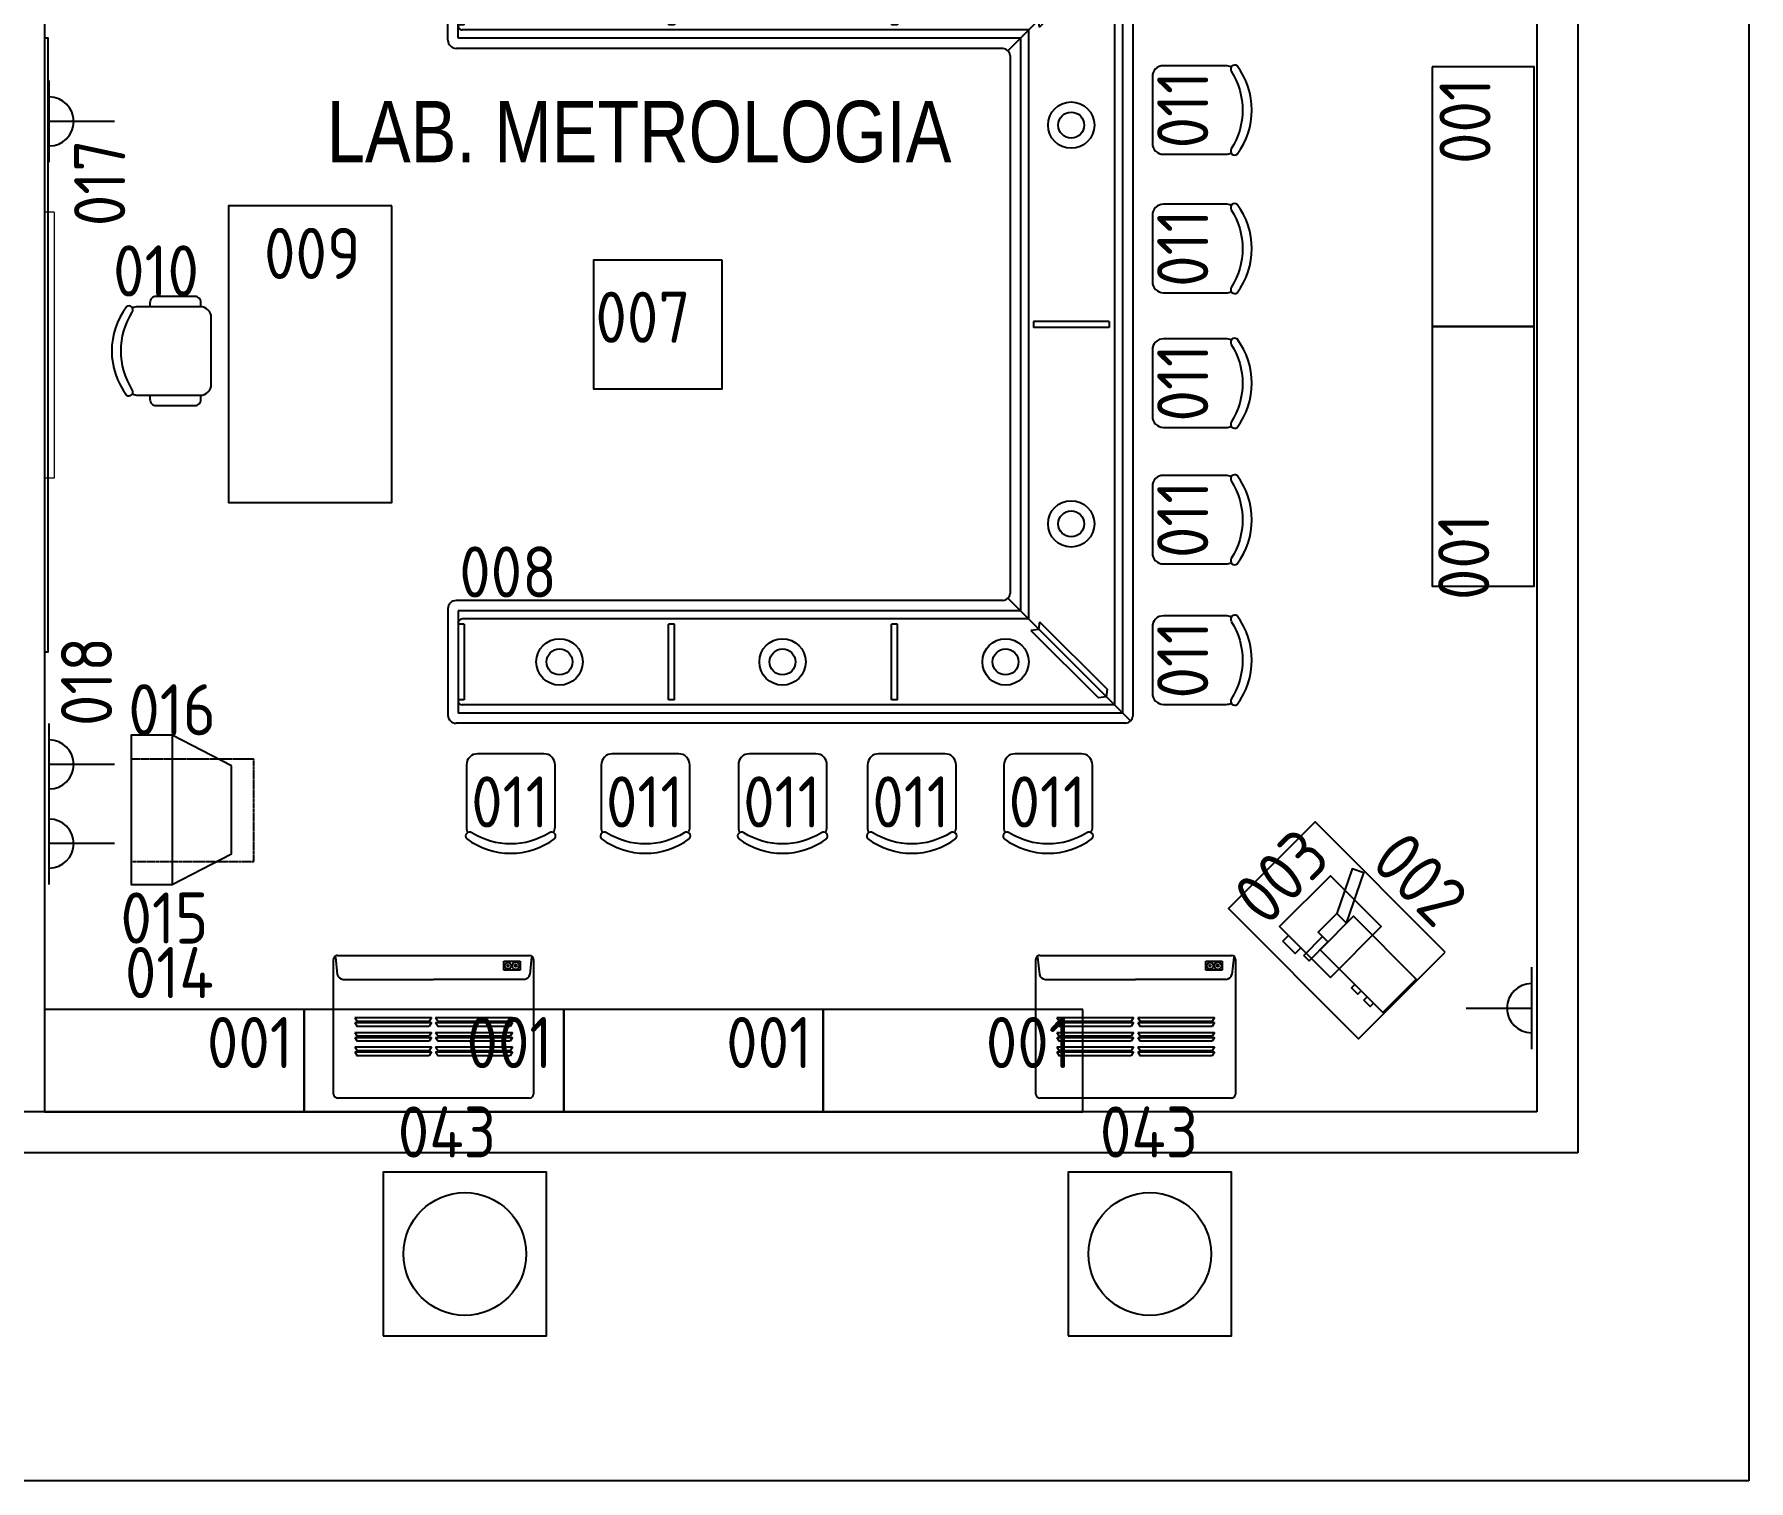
# Model space of a CAD drawing. Header units: millimetres. Extents: x 18768 to 1484868, y -11027 to 520152.
# Drawn here: x 234654 to 243040, y 397570 to 404643 of the extents above; entities that cross this region are included whole.
import ezdxf
from ezdxf.enums import TextEntityAlignment as Align

# ---------------------------------------------------------------- set-up
doc = ezdxf.new("R2010")
doc.units = ezdxf.units.MM
for name, pattern in [('DIVIDE', [2.15, 1.5, -0.2, 0.05, -0.15, 0.05, -0.2]), ('HIDDEN', [0.375, 0.25, -0.125]), ('HIDDEN2', [4.7625, 3.175, -1.5875])]:
    doc.linetypes.add(name, pattern=pattern)
for name, color, linetype in [('025', 3, 'Continuous'), ('L025-CONTORNO', 7, 'Continuous'), ('L025-IMAGIN', 1, 'DIVIDE'), ('L025-TEXTO', 7, 'Continuous'), ('L035-ARRANJO-ADQUIRIR', 102, 'Continuous'), ('L035-ARRANJO-EXISTENTE', 180, 'Continuous'), ('L035-TEXTO', 40, 'Continuous'), ('PAREDES', 7, 'Continuous')]:
    doc.layers.add(name, color=color, linetype=linetype)
doc.layers.add('L035-DEMOLIÇÃO', color=40, linetype='Continuous', plot=False)
doc.styles.add('ISO-CP--18', font='isocp.shx', dxfattribs={"width": 0.75, "height": 180})
doc.styles.add('ISO-CP--25', font='isocp.shx', dxfattribs={"height": 250})
doc.styles.get("Standard").update_dxf_attribs({"font": 'arial.ttf'})

# ---------------------------------------------------------------- blocks, each defined once
blk = doc.blocks.new('BL_SENAI_id9320260060')
at = {"layer": '025', "color": 0}
blk.add_lwpolyline([(-1269.1, -8.2), (0.9, -8.2), (0.9, 491.8), (-1269.1, 491.8)], close=True, dxfattribs=at)
at = {"layer": 'L025-TEXTO', "style": 'ISO-CP--18'}
blk.add_attdef('rmp_mt_codmaterial', (15, 15), '', height=40, dxfattribs=at)
at = {"layer": 'L025-TEXTO', "style": 'ISO-CP--18', "flags": 1}
for tag in ['rmp_mt_nomeunid', 'rmp_mt_potencia', 'rmp_mt_cod']:
    blk.add_attdef(tag, (15, 15), '', height=40, dxfattribs=at)
blk = doc.blocks.new('BL_SENAI_id9320211370')
at = {"layer": 'L035-ARRANJO-ADQUIRIR', "color": 0}
for points in [[(-189.6, 259.7, -0.290756), (189.9, 259.7, 0.829608), (216.2, 288.3, 0.333333), (-216.2, 288.3, 0.829608), (-189.9, 259.7)], [(-210, 259.2, 0.129448), (-217, 232.6), (-217, -72.1, 0.414214), (-162.9, -126.1), (162.2, -126.1, 0.414214), (216.2, -72.1), (216.2, 234.2, 0.120944), (210.1, 259.3)]]:
    blk.add_lwpolyline(points, format="xyb", dxfattribs=at)
at = {"layer": 'L025-TEXTO', "style": 'ISO-CP--25'}
blk.add_attdef('rmp_mt_codmaterial', (15, 15), '', height=40, dxfattribs=at)
at = {"layer": 'L025-TEXTO', "style": 'ISO-CP--25', "flags": 1}
for tag in ['rmp_mt_nomeunid', 'rmp_mt_potencia', 'rmp_mt_cod']:
    blk.add_attdef(tag, (15, 15), '', height=40, dxfattribs=at)
blk = doc.blocks.new('BL_SENAI_id9320211380')
at = {"layer": 'L035-ARRANJO-ADQUIRIR', "color": 0}
for points in [[(-37.9, 198.8), (-57.9, 198.8, 0.414214), (-87.9, 168.8), (-87.9, -21.2, 0.414214), (-57.9, -51.2), (-37.9, -51.2)], [(388.2, -136.6, 0.129448), (395.3, -109.9), (395.3, 194.7, 0.414214), (341.2, 248.8), (16.1, 248.8, 0.414214), (-37.9, 194.7), (-37.9, -111.6, 0.120944), (-31.8, -136.6)], [(395.3, -51.2), (415.3, -51.2, 0.414214), (445.3, -21.2), (445.3, 168.8, 0.414214), (415.3, 198.8), (395.1, 198.8)], [(367.9, -137.1, -0.290756), (-11.6, -137.1, 0.829608), (-37.9, -165.6, 0.333333), (394.5, -165.6, 0.829608), (368.2, -137.1)]]:
    blk.add_lwpolyline(points, format="xyb", dxfattribs=at)
at = {"layer": 'L025-TEXTO', "style": 'ISO-CP--25'}
blk.add_attdef('rmp_mt_codmaterial', (15, 15), '', height=40, dxfattribs=at)
at = {"layer": 'L025-TEXTO', "style": 'ISO-CP--25', "flags": 1}
for tag in ['rmp_mt_nomeunid', 'rmp_mt_potencia', 'rmp_mt_cod']:
    blk.add_attdef(tag, (15, 15), '', height=40, dxfattribs=at)
blk = doc.blocks.new('BL_SENAI_id9320220810')
at = {"layer": 'L025-CONTORNO', "color": 0}
blk.add_lwpolyline([(-688.2, 238.2), (111.8, 238.2), (111.8, 1688.2), (-688.2, 1688.2)], close=True, dxfattribs=at)
at = {"layer": 'L025-TEXTO', "style": 'ISO-CP--25'}
blk.add_attdef('rmp_mt_codmaterial', (15, 15), '', height=40, dxfattribs=at)
at = {"layer": 'L025-TEXTO', "style": 'ISO-CP--25', "flags": 1}
for tag in ['rmp_mt_nomeunid', 'rmp_mt_potencia', 'rmp_mt_cod']:
    blk.add_attdef(tag, (15, 15), '', height=40, dxfattribs=at)
blk = doc.blocks.new('BL_SENAI_id9350590340')
at = {"layer": 'L025-CONTORNO', "color": 0}
blk.add_lwpolyline([(-798.8, 63.9), (-168.8, 63.9), (-168.8, 693.9), (-798.8, 693.9)], close=True, dxfattribs=at)
at = {"layer": 'L025-TEXTO', "style": 'ISO-CP--25'}
blk.add_attdef('rmp_mt_codmaterial', (15, 15), '', height=40, dxfattribs=at)
at = {"layer": 'L025-TEXTO', "style": 'ISO-CP--25', "flags": 1}
for tag in ['rmp_mt_nomeunid', 'rmp_mt_potencia', 'rmp_mt_cod']:
    blk.add_attdef(tag, (15, 15), '', height=40, dxfattribs=at)
blk = doc.blocks.new('BL_SENAI_id9350512310')
at = {"layer": 'L035-ARRANJO-ADQUIRIR', "color": 0, "ltscale": 0.05}
for points in [[(146.3, 495.7), (-16.6, 659.7), (-324.5, 353.9), (-161.6, 189.9)], [(-25.7, 239.7), (-273.8, 489.4), (-523.5, 241.4), (-275.5, -8.4)], [(85.6, 402.9), (69.4, 419.2), (100.5, 450.1), (116.7, 433.8)], [(25.1, 342.7), (8.8, 359.1), (39.9, 390), (56.2, 373.6)], [(-134.5, 110.1), (-225.6, 201.9), (-199.4, 227.9), (-108.3, 136.2)], [(-203.6, 7.7), (-231.3, 35.5), (-170.7, 95.7), (-143.1, 67.8)]]:
    blk.add_lwpolyline(points, close=True, dxfattribs=at)
for points in [[(-290.5, 319.7), (-537, 405.4), (-556.7, 348.7), (-337.9, 272.6)], [(-199.4, 227.9), (-247.8, 179.8), (-338.9, 271.6), (-290.5, 319.7)]]:
    blk.add_lwpolyline(points, dxfattribs=at)
at = {"layer": 'L025-TEXTO', "style": 'ISO-CP--18'}
blk.add_attdef('rmp_mt_codmaterial', (15, 15), '', height=40, dxfattribs=at)
at = {"layer": 'L025-TEXTO', "style": 'ISO-CP--18', "flags": 1}
for tag in ['rmp_mt_nomeunid', 'rmp_mt_potencia', 'rmp_mt_cod']:
    blk.add_attdef(tag, (15, 15), '', height=40, dxfattribs=at)
blk = doc.blocks.new('BL_SENAI_id9320230780')
at = {"layer": 'L025-TEXTO', "color": 0}
blk.add_lwpolyline([(-341.8, 28.4), (294.6, 664.8), (-129.6, 1089), (-766, 452.6)], close=True, dxfattribs=at)
at = {"layer": 'L025-TEXTO', "style": 'ISO-CP--18'}
blk.add_attdef('rmp_mt_codmaterial', (15, 15), '', height=40, dxfattribs=at)
at = {"layer": 'L025-TEXTO', "style": 'ISO-CP--18', "flags": 1}
for tag in ['rmp_mt_nomeunid', 'rmp_mt_potencia', 'rmp_mt_cod']:
    blk.add_attdef(tag, (15, 15), '', height=40, dxfattribs=at)
blk = doc.blocks.new('BL_SENAI_id9320130030')
at = {"layer": 'L025-IMAGIN', "color": 0}
blk.add_lwpolyline([(266.7, 734.1), (-203.6, 564.4), (0, 0), (470.3, 169.7)], close=True, dxfattribs=at)
at = {"layer": 'L025-TEXTO', "style": 'ISO-CP--25'}
blk.add_attdef('rmp_mt_codmaterial', (15, 15), '', height=40, dxfattribs=at)
at = {"layer": 'L025-TEXTO', "style": 'ISO-CP--25', "flags": 1}
for tag in ['rmp_mt_nomeunid', 'rmp_mt_potencia', 'rmp_mt_cod']:
    blk.add_attdef(tag, (15, 15), '', height=40, dxfattribs=at)
blk = doc.blocks.new('BL_SENAI_id9360620050')
at = {"layer": 'L025-IMAGIN', "color": 0}
blk.add_lwpolyline([(456.3, 170.8), (456.2, 670.8), (-143.8, 670.7), (-143.7, 170.7)], close=True, dxfattribs=at)
at = {"layer": 'L025-TEXTO', "style": 'ISO-CP--18'}
blk.add_attdef('rmp_mt_codmaterial', (15, 15), '', height=40, dxfattribs=at)
at = {"layer": 'L025-TEXTO', "style": 'ISO-CP--18', "flags": 1}
for tag in ['rmp_mt_nomeunid', 'rmp_mt_potencia', 'rmp_mt_cod']:
    blk.add_attdef(tag, (15, 15), '', height=40, dxfattribs=at)
blk = doc.blocks.new('BL_SENAI_id9360630070')
at = {"layer": 'L035-ARRANJO-ADQUIRIR', "color": 0}
blk.add_lwpolyline([(214.6, 993.8), (14.6, 993.8), (14.6, 263.8), (214.6, 263.8)], dxfattribs=at)
blk.add_lwpolyline([(504.6, 843.8), (214.6, 993.8), (214.6, 263.8), (504.6, 413.8)], close=True, dxfattribs=at)
at = {"layer": 'L025-TEXTO', "style": 'ISO-CP--25'}
blk.add_attdef('rmp_mt_codmaterial', (15, 15), '', height=40, dxfattribs=at)
at = {"layer": 'L025-TEXTO', "style": 'ISO-CP--25', "flags": 1}
for tag in ['rmp_mt_nomeunid', 'rmp_mt_potencia', 'rmp_mt_cod']:
    blk.add_attdef(tag, (15, 15), '', height=40, dxfattribs=at)
blk = doc.blocks.new('BL_SENAI_id9300159197')
at = {"layer": 'L025-CONTORNO', "color": 0, "linetype": 'HIDDEN', "lineweight": 9}
blk.add_lwpolyline([(-650, -50), (650, -50), (650, 0), (-650, 0)], close=True, dxfattribs=at)
at = {"layer": 'L025-TEXTO', "lineweight": 9, "style": 'ISO-CP--25'}
blk.add_attdef('rmp_mt_codmaterial', (15, 15), '', height=40, dxfattribs=at)
at = {"layer": 'L025-TEXTO', "lineweight": 9, "style": 'ISO-CP--25', "flags": 1}
for tag in ['rmp_mt_nomeunid', 'rmp_mt_potencia', 'rmp_mt_cod']:
    blk.add_attdef(tag, (15, 15), '', height=40, dxfattribs=at)
blk = doc.blocks.new('BL_SENAI_id9320290690')
at = {"layer": 'L025-CONTORNO', "color": 0}
blk.add_lwpolyline([(-3130.9, 134.4), (-130.9, 134.4), (-130.9, 152.4), (-3130.9, 152.4)], close=True, dxfattribs=at)
at = {"layer": 'L025-TEXTO', "style": 'ISO-CP--25'}
blk.add_attdef('rmp_mt_codmaterial', (15, 15), '', height=40, dxfattribs=at)
at = {"layer": 'L025-TEXTO', "style": 'ISO-CP--25', "flags": 1}
for tag in ['rmp_mt_nomeunid', 'rmp_mt_potencia', 'rmp_mt_cod']:
    blk.add_attdef(tag, (15, 15), '', height=40, dxfattribs=at)
blk = doc.blocks.new('BL_SENAI_id9320222280')
at = {"layer": 'L035-ARRANJO-ADQUIRIR', "color": 0, "linetype": 'ByBlock', "lineweight": -2}
for p, q in [((3275.8, 3300), (0, 3300)), ((2698.6, 2688.6), (3298.9, 3288.3)), ((-40, 2740), (-40, 3260)), ((3310, 3265.3), (3310, -565.3)), ((2675.9, 2700), (0, 2700)), ((2710, 2665.3), (2710, 34.7)), ((2698.6, 11.4), (3298.9, -588.3)), ((-40, -40), (-40, -560)), ((2675.9, 0), (0, 0)), ((3275.8, -600), (0, -600))]:
    blk.add_line(p, q, dxfattribs=at)
at = {"layer": 'L035-ARRANJO-ADQUIRIR', "color": 0, "linetype": 'ByBlock', "lineweight": -2, "ltscale": 2}
for p, q in [((3260.6, 3250), (10, 3250)), ((10, 2750), (10, 3250)), ((3220.5, 3210), (30, 3210)), ((3220, 3209.5), (3220, -509.5)), ((3260, 3249.4), (3260, -549.4)), ((40, 3185), (10, 3185)), ((40, 2815), (40, 3185)), ((1038.2, 3185), (1038.2, 2815)), ((1068.2, 3185), (1038.2, 3185)), ((1068.2, 3185), (1068.2, 2815)), ((2129.2, 3185), (2129.2, 2815)), ((2159.2, 3185), (2129.2, 3185)), ((2159.2, 3185), (2159.2, 2815)), ((2811.3, 2846.2), (3141.6, 3175.5)), ((2853.7, 2803.7), (3184, 3133)), ((3179.1, 3170.5), (3141.6, 3175.5)), ((3184, 3133), (3179.1, 3170.5)), ((40, 2815), (10, 2815)), ((2800.1, 2790), (30, 2790)), ((1068.2, 2815), (1038.2, 2815)), ((2159.2, 2815), (2129.2, 2815)), ((2800, 2789.9), (2800, -89.9)), ((2848.8, 2841.2), (2811.3, 2846.2)), ((2853.7, 2803.7), (2848.8, 2841.2)), ((2760.1, 2750), (10, 2750)), ((2760, 2749.9), (2760, -49.9)), ((3193.5, 1365), (2823.5, 1365)), ((2823.5, 1365), (2823.5, 1335)), ((3193.5, 1365), (3193.5, 1335)), ((3193.5, 1335), (2823.5, 1335)), ((2760.1, -50), (10, -50)), ((10, -50), (10, -550)), ((40, -115), (10, -115)), ((2800.1, -90), (30, -90)), ((40, -115), (40, -485)), ((1038.2, -485), (1038.2, -115)), ((1068.2, -115), (1038.2, -115)), ((1068.2, -485), (1068.2, -115)), ((2129.2, -485), (2129.2, -115)), ((2159.2, -115), (2129.2, -115)), ((2159.2, -485), (2159.2, -115)), ((2848.8, -141.2), (2811.3, -146.2)), ((2811.3, -146.2), (3141.6, -475.5)), ((2853.7, -103.7), (2848.8, -141.2)), ((2853.7, -103.7), (3184, -433)), ((40, -485), (10, -485)), ((1068.2, -485), (1038.2, -485)), ((2159.2, -485), (2129.2, -485)), ((3179.1, -470.5), (3141.6, -475.5)), ((3184, -433), (3179.1, -470.5)), ((3260.6, -550), (10, -550)), ((3220.5, -510), (30, -510))]:
    blk.add_line(p, q, dxfattribs=at)
for centre, radius in [((505.5, 3000), 113.5), ((1596.5, 3000), 113.5), ((2687.5, 3000), 113.5), ((505.5, 3000), 63.5), ((1596.5, 3000), 63.5), ((2687.5, 3000), 63.5), ((3008.5, 2325), 113.5), ((3008.5, 2325), 63.5), ((3008.5, 375), 113.5), ((3008.5, 375), 63.5), ((505.5, -300), 113.5), ((505.5, -300), 63.5), ((1596.5, -300), 113.5), ((1596.5, -300), 63.5), ((2687.5, -300), 113.5), ((2687.5, -300), 63.5)]:
    blk.add_circle(centre, radius, dxfattribs=at)
at = {"layer": 'L035-ARRANJO-ADQUIRIR', "color": 0, "linetype": 'ByBlock', "lineweight": -2}
for centre, start, end in [((0, 3260), 90, 180), ((3270.3, 3260.4), 7, 82.05659), ((0, 2740), 180, 270), ((2670.3, 2660.4), 7, 82), ((0, -40), 90, 180), ((2670.3, 39.6), 278, 353), ((0, -560), 180, 270), ((3270.3, -560.4), 277.94341, 353)]:
    blk.add_arc(centre, 40, start, end, dxfattribs=at)
at = {"layer": 'L035-ARRANJO-ADQUIRIR', "color": 0, "linetype": 'ByBlock', "lineweight": -2, "ltscale": 2}
for centre, start, end in [((30, 3190), 90, 180), ((30, 2810), 180, 270), ((30, -110), 90, 180), ((30, -490), 180, 270)]:
    blk.add_arc(centre, 20, start, end, dxfattribs=at)
at = {"layer": 'L025-TEXTO', "linetype": 'ByBlock', "lineweight": -2, "style": 'ISO-CP--25'}
blk.add_attdef('rmp_mt_codmaterial', (15, 15), '', height=40, dxfattribs=at)
at = {"layer": 'L025-TEXTO', "linetype": 'ByBlock', "lineweight": -2, "style": 'ISO-CP--25', "flags": 1}
for tag in ['rmp_mt_nomeunid', 'rmp_mt_potencia', 'rmp_mt_cod']:
    blk.add_attdef(tag, (15, 15), '', height=40, dxfattribs=at)
blk = doc.blocks.new('BL_SENAI_id9315160120')
at = {"color": 0}
for p, q in [((93.4, 568.9), (104.8, 588.2)), ((104.8, 588.2), (457.2, 588.2)), ((468.7, 568.9), (457.2, 588.2)), ((489.3, 568.9), (500.8, 588.2)), ((500.8, 588.2), (853.2, 588.2)), ((864.6, 568.9), (853.2, 588.2)), ((468.7, 568.9), (93.4, 568.9)), ((93.4, 544.4), (104.8, 563.8)), ((468.7, 544.4), (93.4, 544.4)), ((93.4, 498.4), (104.8, 517.7)), ((104.8, 563.8), (457.2, 563.8)), ((104.8, 517.7), (457.2, 517.7)), ((468.7, 544.4), (457.2, 563.8)), ((468.7, 498.4), (457.2, 517.7)), ((864.6, 568.9), (489.3, 568.9)), ((489.3, 544.4), (500.8, 563.8)), ((864.6, 544.4), (489.3, 544.4)), ((489.3, 498.4), (500.8, 517.7)), ((500.8, 563.8), (853.2, 563.8)), ((500.8, 517.7), (853.2, 517.7)), ((864.6, 544.4), (853.2, 563.8)), ((864.6, 498.4), (853.2, 517.7)), ((468.7, 498.4), (93.4, 498.4)), ((93.4, 473.9), (104.8, 493.3)), ((468.7, 473.9), (93.4, 473.9)), ((93.4, 425.6), (104.8, 444.9)), ((468.7, 425.6), (93.4, 425.6)), ((93.4, 401.1), (104.8, 420.4)), ((104.8, 493.3), (457.2, 493.3)), ((104.8, 444.9), (457.2, 444.9)), ((104.8, 420.4), (457.2, 420.4)), ((468.7, 473.9), (457.2, 493.3)), ((468.7, 425.6), (457.2, 444.9)), ((468.7, 401.1), (457.2, 420.4)), ((864.6, 498.4), (489.3, 498.4)), ((489.3, 473.9), (500.8, 493.3)), ((864.6, 473.9), (489.3, 473.9)), ((489.3, 425.6), (500.8, 444.9)), ((864.6, 425.6), (489.3, 425.6)), ((489.3, 401.1), (500.8, 420.4)), ((500.8, 493.3), (853.2, 493.3)), ((500.8, 444.9), (853.2, 444.9)), ((500.8, 420.4), (853.2, 420.4)), ((864.6, 473.9), (853.2, 493.3)), ((864.6, 425.6), (853.2, 444.9)), ((864.6, 401.1), (853.2, 420.4)), ((468.7, 401.1), (93.4, 401.1)), ((864.6, 401.1), (489.3, 401.1)), ((-0.4, 105.6), (8, 190.4)), ((37.5, 214.7), (479, 214.7)), ((56, 125.6), (56, 170.3)), ((56, 170.3), (136, 170.3)), ((136, 170.3), (136, 125.6)), ((920.6, 214.7), (479, 214.7)), ((958.5, 105.6), (950, 190.4)), ((136, 125.6), (56, 125.6))]:
    blk.add_line(p, q, dxfattribs=at)
for centre, radius in [((77.5, 148.3), 17.7), ((77.5, 148.3), 5.72), ((114.9, 148.3), 15.8), ((114.9, 148.3), 3.81)]:
    blk.add_circle(centre, radius, dxfattribs=at)
for centre, start, end in [((37.5, 184.7), 90, 169.03231), ((920.6, 184.7), 10.96769, 90)]:
    blk.add_arc(centre, 30, start, end, dxfattribs=at)
at = {"layer": 'L025-CONTORNO', "color": 0}
for p, q in [((-10, 117.5), (-10, 775.4)), ((10, 795.4), (948, 795.4)), ((968, 775.4), (968, 117.5)), ((948, 97.5), (10, 97.5))]:
    blk.add_line(p, q, dxfattribs=at)
for centre, start, end in [((10, 775.4), 90, 180), ((948, 775.4), 0, 90), ((10, 117.5), 180, 270), ((948, 117.5), 270, 0)]:
    blk.add_arc(centre, 20, start, end, dxfattribs=at)
at = {"layer": 'L025-TEXTO', "linetype": 'HIDDEN2', "style": 'ISO-CP--25'}
blk.add_attdef('rmp_mt_codmaterial', (15, 15), '', height=40, dxfattribs=at)
at = {"layer": 'L025-TEXTO', "linetype": 'HIDDEN2', "style": 'ISO-CP--25', "flags": 1}
for tag in ['rmp_mt_nomeunid', 'rmp_mt_potencia', 'rmp_mt_cod']:
    blk.add_attdef(tag, (15, 15), '', height=40, dxfattribs=at)

msp = doc.modelspace()

# ---------------------------------------------------------------- linework, layer by layer
at = {"layer": 'L035-ARRANJO-ADQUIRIR', "color": 100}
for p, q in [((234726.557, 404016.62), (234726.557, 404416.62)), ((235046.557, 404216.62), (234726.557, 404216.62)), ((234726.557, 400872.456), (234726.557, 401272.456)), ((235046.557, 401072.456), (234726.557, 401072.456)), ((234726.557, 400485.281), (234726.557, 400885.281)), ((235046.557, 400685.281), (234726.557, 400685.281)), ((241976.915, 400080.52), (241976.915, 399680.52)), ((241656.915, 399880.52), (241976.915, 399880.52))]:
    msp.add_line(p, q, dxfattribs=at)
at = {"layer": 'L035-ARRANJO-ADQUIRIR'}
for points in [[(236359.718, 398278.735), (237159.718, 398278.735), (237159.718, 399078.735), (236359.718, 399078.735)], [(239710.073, 398278.735), (240510.073, 398278.735), (240510.073, 399078.735), (239710.073, 399078.735)]]:
    msp.add_lwpolyline(points, close=True, dxfattribs=at)
for centre in [(236759.718, 398678.735), (240110.073, 398678.735)]:
    msp.add_circle(centre, 300, dxfattribs=at)
at = {"layer": 'L035-ARRANJO-ADQUIRIR', "color": 100}
for centre, start, end in [((234726.557, 404216.62), 270, 90), ((234726.557, 401072.456), 270, 90), ((234726.557, 400685.281), 270, 90), ((241976.915, 399880.52), 90, 270)]:
    msp.add_arc(centre, 120, start, end, dxfattribs=at)
at = {"layer": 'L035-DEMOLIÇÃO', "linetype": 'ByBlock', "lineweight": -2}
msp.add_lwpolyline([(243039.686, 397570.166), (151141.405, 397570.166), (151141.405, 435098.76), (243039.686, 435098.76)], close=True, dxfattribs=at)
at = {"layer": 'PAREDES'}
for p, q in [((242003.279, 408973.687), (242003.279, 399373.687)), ((242003.279, 408973.687), (242003.279, 399373.687)), ((242003.279, 408973.687), (242003.279, 399373.687)), ((242203.279, 408973.687), (242203.279, 399173.687)), ((242203.279, 408973.687), (242203.279, 399173.687)), ((242203.279, 408973.687), (242203.279, 399173.687)), ((234703.279, 407998.685), (234703.279, 399373.687)), ((242003.279, 399373.687), (227203.279, 399373.687)), ((242003.279, 399373.687), (227203.279, 399373.687)), ((242203.279, 399173.687), (227203.279, 399173.687)), ((242203.279, 399173.687), (227203.279, 399173.687)), ((242203.279, 399173.687), (227203.279, 399173.687))]:
    msp.add_line(p, q, dxfattribs=at)

# ---------------------------------------------------------------- block references
at = {"layer": 'L035-ARRANJO-ADQUIRIR', "linetype": 'ByBlock', "lineweight": -2}
ref = msp.add_blockref('BL_SENAI_id9320222280', (236717.27, 401873.687), dxfattribs=at)
ref.add_attrib('rmp_mt_codmaterial', '008', (236732.27, 401888.687), dxfattribs={"layer": 'L025-TEXTO', "linetype": 'ByBlock', "lineweight": -2, "height": 250, "style": 'ISO-CP--25'})
at = {"layer": 'L035-ARRANJO-ADQUIRIR'}
ref = msp.add_blockref('BL_SENAI_id9320290690', (234568.89, 401492.753), dxfattribs=dict(at, rotation=270))
ref.add_attrib('rmp_mt_codmaterial', '018', dxfattribs={"layer": 'L025-TEXTO', "height": 250, "rotation": 90, "style": 'ISO-CP--25'}).set_placement((234908.992, 401477.753), align=Align.MIDDLE)
ref = msp.add_blockref('BL_SENAI_id9320211370', (240249.09, 404272.098), dxfattribs=dict(at, rotation=270))
ref.add_attrib('rmp_mt_codmaterial', '011', dxfattribs={"layer": 'L025-TEXTO', "height": 250, "rotation": 90, "style": 'ISO-CP--25'}).set_placement((240271.141, 404274.061), align=Align.MIDDLE)
ref = msp.add_blockref('BL_SENAI_id9320260060', (241498.93, 403214.568), dxfattribs=dict(at, rotation=270))
ref.add_attrib('rmp_mt_codmaterial', '001', dxfattribs={"layer": 'L025-TEXTO', "height": 250, "rotation": 90, "style": 'ISO-CP--18'}).set_placement((241651.927, 404218.535), align=Align.MIDDLE)
ref = msp.add_blockref('BL_SENAI_id9300159197', (234703.279, 403123.687), dxfattribs=dict(at, rotation=90))
ref.add_attrib('rmp_mt_codmaterial', '017', dxfattribs={"layer": 'L025-TEXTO', "lineweight": 9, "height": 250, "rotation": 90, "style": 'ISO-CP--25'}).set_placement((234973.545, 403915.984), align=Align.MIDDLE)
ref = msp.add_blockref('BL_SENAI_id9320220810', (235715.104, 404041.382), dxfattribs=dict(at, rotation=180))
ref.add_attrib('rmp_mt_codmaterial', '009', dxfattribs={"layer": 'L025-TEXTO', "height": 250, "style": 'ISO-CP--25'}).set_placement((236014.059, 403446.204), align=Align.CENTER)
ref = msp.add_blockref('BL_SENAI_id9320211370', (240249.09, 403594.947), dxfattribs=dict(at, rotation=270))
ref.add_attrib('rmp_mt_codmaterial', '011', dxfattribs={"layer": 'L025-TEXTO', "height": 250, "rotation": 90, "style": 'ISO-CP--25'}).set_placement((240271.141, 403596.91), align=Align.MIDDLE)
ref = msp.add_blockref('BL_SENAI_id9320211380', (235270.407, 403272.715), dxfattribs=dict(at, rotation=270))
ref.add_attrib('rmp_mt_codmaterial', '010', dxfattribs={"layer": 'L025-TEXTO', "height": 250, "style": 'ISO-CP--25'}).set_placement((235249.184, 403360.65), align=Align.CENTER)
ref = msp.add_blockref('BL_SENAI_id9350590340', (237219.501, 403602.557), dxfattribs=dict(at, rotation=180))
ref.add_attrib('rmp_mt_codmaterial', '007', dxfattribs={"layer": 'L025-TEXTO', "height": 250, "style": 'ISO-CP--25'}).set_placement((237630.964, 403259.01), align=Align.MIDDLE)
ref = msp.add_blockref('BL_SENAI_id9320260060', (241498.93, 401944.568), dxfattribs=dict(at, rotation=270))
ref.add_attrib('rmp_mt_codmaterial', '001', dxfattribs={"layer": 'L025-TEXTO', "height": 250, "rotation": 90, "style": 'ISO-CP--18'}).set_placement((241645.586, 402086.045), align=Align.MIDDLE)
ref = msp.add_blockref('BL_SENAI_id9320211370', (240249.09, 402936.605), dxfattribs=dict(at, rotation=270))
ref.add_attrib('rmp_mt_codmaterial', '011', dxfattribs={"layer": 'L025-TEXTO', "height": 250, "rotation": 90, "style": 'ISO-CP--25'}).set_placement((240271.141, 402938.568), align=Align.MIDDLE)
ref = msp.add_blockref('BL_SENAI_id9320211370', (240249.09, 402268.858), dxfattribs=dict(at, rotation=270))
ref.add_attrib('rmp_mt_codmaterial', '011', dxfattribs={"layer": 'L025-TEXTO', "height": 250, "rotation": 90, "style": 'ISO-CP--25'}).set_placement((240271.141, 402270.821), align=Align.MIDDLE)
ref = msp.add_blockref('BL_SENAI_id9320211370', (240249.09, 401582.302), dxfattribs=dict(at, rotation=270))
ref.add_attrib('rmp_mt_codmaterial', '011', dxfattribs={"layer": 'L025-TEXTO', "height": 250, "rotation": 90, "style": 'ISO-CP--25'}).set_placement((240271.141, 401584.265), align=Align.MIDDLE)
ref = msp.add_blockref('BL_SENAI_id9320130030', (235128.232, 401097.513), dxfattribs=dict(at, rotation=250.1639178416137))
ref.add_attrib('rmp_mt_codmaterial', '016', dxfattribs={"layer": 'L025-TEXTO', "height": 250, "style": 'ISO-CP--25'}).set_placement((235328.232, 401214.877), align=Align.CENTER)
ref = msp.add_blockref('BL_SENAI_id9360630070', (235113.659, 400221.031), dxfattribs=at)
ref.add_attrib('rmp_mt_codmaterial', '014', dxfattribs={"layer": 'L025-TEXTO', "height": 250, "style": 'ISO-CP--25'}).set_placement((235314.561, 399929.746), align=Align.CENTER)
ref = msp.add_blockref('BL_SENAI_id9320211370', (236983.893, 400998.381), dxfattribs=dict(at, rotation=180))
ref.add_attrib('rmp_mt_codmaterial', '011', dxfattribs={"layer": 'L025-TEXTO', "height": 250, "style": 'ISO-CP--25'}).set_placement((236980.177, 400764.147), align=Align.CENTER)
ref = msp.add_blockref('BL_SENAI_id9320211370', (237643.097, 400998.381), dxfattribs=dict(at, rotation=180))
ref.add_attrib('rmp_mt_codmaterial', '011', dxfattribs={"layer": 'L025-TEXTO', "height": 250, "style": 'ISO-CP--25'}).set_placement((237639.381, 400764.147), align=Align.CENTER)
ref = msp.add_blockref('BL_SENAI_id9320211370', (238314.143, 400998.381), dxfattribs=dict(at, rotation=180))
ref.add_attrib('rmp_mt_codmaterial', '011', dxfattribs={"layer": 'L025-TEXTO', "height": 250, "style": 'ISO-CP--25'}).set_placement((238310.427, 400764.147), align=Align.CENTER)
ref = msp.add_blockref('BL_SENAI_id9320211370', (238945.928, 400998.381), dxfattribs=dict(at, rotation=180))
ref.add_attrib('rmp_mt_codmaterial', '011', dxfattribs={"layer": 'L025-TEXTO', "height": 250, "style": 'ISO-CP--25'}).set_placement((238942.212, 400764.147), align=Align.CENTER)
ref = msp.add_blockref('BL_SENAI_id9320211370', (239612.558, 400998.381), dxfattribs=dict(at, rotation=180))
ref.add_attrib('rmp_mt_codmaterial', '011', dxfattribs={"layer": 'L025-TEXTO', "height": 250, "style": 'ISO-CP--25'}).set_placement((239608.842, 400764.147), align=Align.CENTER)
ref = msp.add_blockref('BL_SENAI_id9360620050', (235271.941, 400426.763), dxfattribs=at)
ref.add_attrib('rmp_mt_codmaterial', '015', dxfattribs={"layer": 'L025-TEXTO', "height": 250, "style": 'ISO-CP--18'}).set_placement((235290.398, 400196.563), align=Align.CENTER)
ref = msp.add_blockref('BL_SENAI_id9320230780', (241583.536, 400496.964), dxfattribs=dict(at, rotation=90.00000000002257))
ref.add_attrib('rmp_mt_codmaterial', '002', dxfattribs={"layer": 'L025-TEXTO', "height": 250, "rotation": 315, "style": 'ISO-CP--18'}).set_placement((241344.42, 400423.807), align=Align.CENTER)
ref = msp.add_blockref('BL_SENAI_id9315160120', (237085.694, 400236.344), dxfattribs=dict(at, rotation=180))
ref.add_attrib('rmp_mt_codmaterial', '043', dxfattribs={"layer": 'L025-TEXTO', "linetype": 'HIDDEN2', "height": 250, "style": 'ISO-CP--25'}).set_placement((236671.84, 399275.618), align=Align.MIDDLE)
ref = msp.add_blockref('BL_SENAI_id9315160120', (240520.03, 400236.344), dxfattribs=dict(at, rotation=180))
ref.add_attrib('rmp_mt_codmaterial', '043', dxfattribs={"layer": 'L025-TEXTO', "linetype": 'HIDDEN2', "height": 250, "style": 'ISO-CP--25'}).set_placement((240106.176, 399275.618), align=Align.MIDDLE)
ref = msp.add_blockref('BL_SENAI_id9320260060', (234704.161, 399865.531), dxfattribs=dict(at, rotation=180))
ref.add_attrib('rmp_mt_codmaterial', '001', dxfattribs={"layer": 'L025-TEXTO', "height": 250, "style": 'ISO-CP--18'}).set_placement((235708.128, 399712.534), align=Align.MIDDLE)
ref = msp.add_blockref('BL_SENAI_id9320260060', (235974.161, 399865.531), dxfattribs=dict(at, rotation=180))
ref.add_attrib('rmp_mt_codmaterial', '001', dxfattribs={"layer": 'L025-TEXTO', "height": 250, "style": 'ISO-CP--18'}).set_placement((236978.128, 399712.534), align=Align.MIDDLE)
ref = msp.add_blockref('BL_SENAI_id9320260060', (237244.161, 399865.531), dxfattribs=dict(at, rotation=180))
ref.add_attrib('rmp_mt_codmaterial', '001', dxfattribs={"layer": 'L025-TEXTO', "height": 250, "style": 'ISO-CP--18'}).set_placement((238248.128, 399712.534), align=Align.MIDDLE)
ref = msp.add_blockref('BL_SENAI_id9320260060', (238514.161, 399865.531), dxfattribs=dict(at, rotation=180))
ref.add_attrib('rmp_mt_codmaterial', '001', dxfattribs={"layer": 'L025-TEXTO', "height": 250, "style": 'ISO-CP--18'}).set_placement((239518.128, 399712.534), align=Align.MIDDLE)
at = {"layer": 'L035-ARRANJO-EXISTENTE'}
ref = msp.add_blockref('BL_SENAI_id9350512310', (240753.98, 400004.132), dxfattribs=dict(at, rotation=270.1965692639952))
ref.add_attrib('rmp_mt_codmaterial', '003', dxfattribs={"layer": 'L025-TEXTO', "height": 250, "rotation": 45, "style": 'ISO-CP--18'}).set_placement((240841.513, 400436.626), align=Align.CENTER)

# ---------------------------------------------------------------- texts
at = {"layer": 'L035-TEXTO', "width": 0.8}
msp.add_text('LAB. METROLOGIA', height=300, dxfattribs=at).set_placement((236084.934, 404017.21))

doc.saveas('drawing.dxf')
